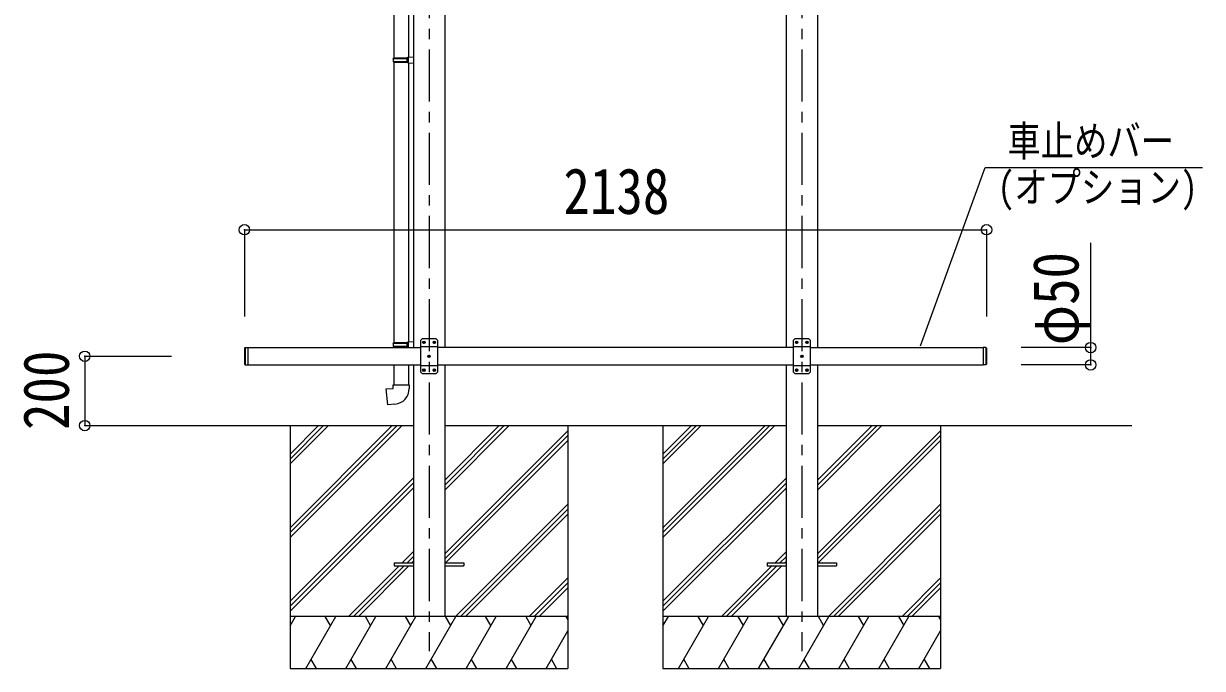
# Model space of a CAD drawing. Units: millimetres at full size, sheet at 1:30. Extents: x -8432 to 8432, y -5820 to 5820.
# Drawn here: x 1535 to 4932, y -3639 to -1779 of the extents above; entities that cross this region are included whole.
import ezdxf
from ezdxf.enums import TextEntityAlignment as Align

# ---------------------------------------------------------------- set-up
doc = ezdxf.new("R2010")
doc.units = ezdxf.units.MM
doc.header["$LTSCALE"] = 30
doc.header["$PDMODE"] = 32
doc.header["$PDSIZE"] = 30
doc.linetypes.add('CHAIN1', pattern=[8, 5, -1, 1, -1])
for name, color, linetype, lineweight in [('0-0_0', 7, 'Continuous', 9), ('0-1_本体', 5, 'CHAIN1', 9), ('0-3_ELV2', 4, 'Continuous', 9), ('0-6_OTH_LINE', 6, 'Continuous', 9), ('0-7_SHAPE', 7, 'Continuous', 9), ('0-9_OUTLINE', 7, 'Continuous', 9)]:
    doc.layers.add(name, color=color, linetype=linetype, lineweight=lineweight)
doc.styles.add('ＭＳ ゴシック', font='')
doc.styles.get('ＭＳ ゴシック').set_extended_font_data('MS Gothic')

msp = doc.modelspace()

# ---------------------------------------------------------------- linework, layer by layer
at = {"layer": '0-0_0'}
for p, q in [((1752.57, -2938.6), (2658.61, -2938.6)), ((2303.41, -2938.6), (2303.41, -3638.59)), ((2303.41, -3232.77), (2597.59, -2938.6)), ((2303.41, -3246.91), (2611.73, -2938.6)), ((2303.41, -3261.06), (2625.87, -2938.6)), ((2303.41, -3048.93), (2413.74, -2938.6)), ((2303.41, -3034.78), (2399.6, -2938.6)), ((2303.41, -3020.64), (2385.45, -2938.6)), ((2748.61, -3124.23), (2934.24, -2938.6)), ((2748.61, -3110.08), (2920.1, -2938.6)), ((2748.61, -3095.94), (2905.95, -2938.6)), ((2748.61, -2938.6), (3732.61, -2938.6)), ((2748.61, -3308.07), (3103.41, -2953.27)), ((3103.41, -2938.6), (3103.41, -3638.59)), ((3377.41, -2938.6), (3377.41, -3638.59)), ((3377.41, -3232.77), (3671.59, -2938.6)), ((3377.41, -3246.91), (3685.73, -2938.6)), ((3377.41, -3261.06), (3699.87, -2938.6)), ((3377.41, -3048.93), (3487.74, -2938.6)), ((3377.41, -3034.78), (3473.6, -2938.6)), ((3377.41, -3020.64), (3459.45, -2938.6)), ((3822.61, -3124.23), (4008.24, -2938.6)), ((3822.61, -3110.08), (3994.1, -2938.6)), ((3822.61, -3095.94), (3979.95, -2938.6)), ((3822.61, -2938.6), (4728.64, -2938.6)), ((3822.61, -3308.07), (4177.41, -2953.27)), ((4177.41, -2938.6), (4177.41, -3638.59)), ((2748.61, -3322.21), (3103.41, -2967.42)), ((2750.87, -3334.1), (3103.41, -2981.56)), ((3822.61, -3322.21), (4177.41, -2967.42)), ((3824.87, -3334.1), (4177.41, -2981.56)), ((2303.41, -3444.9), (2658.21, -3090.11)), ((3377.41, -3444.9), (3732.21, -3090.11)), ((2303.41, -3459.05), (2658.21, -3104.25)), ((2303.41, -3473.19), (2658.21, -3118.39)), ((3377.41, -3459.05), (3732.21, -3104.25)), ((3377.41, -3473.19), (3732.21, -3118.39)), ((2780.22, -3488.59), (3103.41, -3165.41)), ((2794.36, -3488.59), (3103.41, -3179.55)), ((3854.22, -3488.59), (4177.41, -3165.41)), ((3868.36, -3488.59), (4177.41, -3179.55)), ((2808.5, -3488.59), (3103.41, -3193.69)), ((3882.5, -3488.59), (4177.41, -3193.69)), ((2626.35, -3334.1), (2658.21, -3302.24)), ((2640.49, -3334.1), (2658.21, -3316.38)), ((3700.35, -3334.1), (3732.21, -3302.24)), ((3714.49, -3334.1), (3732.21, -3316.38)), ((2471.85, -3488.59), (2617.35, -3343.1)), ((2485.99, -3488.59), (2631.49, -3343.1)), ((2500.13, -3488.59), (2645.63, -3343.1)), ((2654.63, -3334.1), (2658.21, -3330.52)), ((3545.85, -3488.59), (3691.35, -3343.1)), ((3559.99, -3488.59), (3705.49, -3343.1)), ((3574.13, -3488.59), (3719.63, -3343.1)), ((3728.63, -3334.1), (3732.21, -3330.52)), ((2992.35, -3488.59), (3103.41, -3377.54)), ((3006.49, -3488.59), (3103.41, -3391.68)), ((4066.35, -3488.59), (4177.41, -3377.54)), ((4080.49, -3488.59), (4177.41, -3391.68)), ((3020.63, -3488.59), (3103.41, -3405.82)), ((4094.63, -3488.59), (4177.41, -3405.82)), ((3103.41, -3488.59), (2303.41, -3488.59)), ((2303.41, -3516.1), (2319.29, -3488.59)), ((2348.15, -3638.59), (2434.76, -3488.59)), ((2419.76, -3514.58), (2404.76, -3488.59)), ((2463.62, -3638.59), (2550.23, -3488.59)), ((2535.23, -3514.58), (2520.22, -3488.59)), ((2579.09, -3638.59), (2665.7, -3488.59)), ((2650.7, -3514.58), (2635.69, -3488.59)), ((2694.56, -3638.59), (2781.17, -3488.59)), ((2766.17, -3514.58), (2751.16, -3488.59)), ((2810.03, -3638.59), (2896.64, -3488.59)), ((2881.64, -3514.58), (2866.64, -3488.59)), ((2925.5, -3638.59), (3012.11, -3488.59)), ((2982.11, -3488.59), (2997.11, -3514.58)), ((3097.58, -3488.59), (3103.41, -3498.69)), ((4177.41, -3488.59), (3377.41, -3488.59)), ((3377.41, -3516.1), (3393.29, -3488.59)), ((3422.15, -3638.59), (3508.76, -3488.59)), ((3493.76, -3514.58), (3478.76, -3488.59)), ((3537.62, -3638.59), (3624.23, -3488.59)), ((3609.23, -3514.58), (3594.22, -3488.59)), ((3653.09, -3638.59), (3739.7, -3488.59)), ((3724.7, -3514.58), (3709.69, -3488.59)), ((3768.56, -3638.59), (3855.17, -3488.59)), ((3840.17, -3514.58), (3825.16, -3488.59)), ((3884.03, -3638.59), (3970.64, -3488.59)), ((3955.64, -3514.58), (3940.64, -3488.59)), ((3999.5, -3638.59), (4086.11, -3488.59)), ((4056.11, -3488.59), (4071.11, -3514.58)), ((4171.58, -3488.59), (4177.41, -3498.69)), ((3040.97, -3638.59), (3103.41, -3530.46)), ((4114.97, -3638.59), (4177.41, -3530.46)), ((2363.15, -3612.62), (2378.15, -3638.59)), ((2478.62, -3612.62), (2493.62, -3638.59)), ((2594.09, -3612.61), (2609.09, -3638.59)), ((2709.56, -3612.61), (2724.56, -3638.59)), ((2825.03, -3612.62), (2840.03, -3638.59)), ((2940.5, -3612.62), (2955.5, -3638.59)), ((3055.97, -3612.62), (3070.97, -3638.59)), ((3437.15, -3612.62), (3452.15, -3638.59)), ((3552.62, -3612.62), (3567.62, -3638.59)), ((3668.09, -3612.61), (3683.09, -3638.59)), ((3783.56, -3612.61), (3798.56, -3638.59)), ((3899.03, -3612.62), (3914.03, -3638.59)), ((4014.5, -3612.62), (4029.5, -3638.59)), ((4129.97, -3612.62), (4144.97, -3638.59)), ((2303.41, -3638.59), (3103.41, -3638.59)), ((3377.41, -3638.59), (4177.41, -3638.59))]:
    msp.add_line(p, q, dxfattribs=at)
at = {"layer": '0-1_本体'}
for p, q in [((2703.61, -414.19), (2703.61, -3588.6)), ((3777.61, -414.19), (3777.61, -3588.6))]:
    msp.add_line(p, q, dxfattribs=at)
at = {"layer": '0-3_ELV2'}
for p, q in [((2658.41, -809.6), (2658.41, -2713.6)), ((2748.81, -809.6), (2748.81, -2713.6)), ((3732.41, -809.6), (3732.41, -2713.6)), ((3822.81, -809.6), (3822.81, -2713.6)), ((2171.61, -2715.6), (2171.61, -2761.6)), ((2173.61, -2713.6), (2173.61, -2763.6)), ((2181.61, -2713.6), (2181.61, -2763.6)), ((2181.61, -2713.6), (2678.61, -2713.6)), ((2683.61, -2688.6), (2678.61, -2693.6)), ((2678.61, -2693.6), (2678.61, -2783.6)), ((2728.61, -2711.3), (2678.61, -2711.3)), ((2723.61, -2688.6), (2683.61, -2688.6)), ((2687.35, -2698.18), (2686.51, -2698.18)), ((2689.87, -2699.02), (2690.71, -2699.02)), ((2717.35, -2698.18), (2716.51, -2698.18)), ((2719.87, -2699.02), (2720.71, -2699.02)), ((2723.61, -2688.6), (2728.61, -2693.6)), ((2728.61, -2783.6), (2728.61, -2693.6)), ((3752.61, -2713.6), (2728.61, -2713.6)), ((3757.61, -2688.6), (3752.61, -2693.6)), ((3752.61, -2693.6), (3752.61, -2783.6)), ((3802.61, -2711.3), (3752.61, -2711.3)), ((3797.61, -2688.6), (3757.61, -2688.6)), ((3761.35, -2698.18), (3760.51, -2698.18)), ((3763.87, -2699.02), (3764.71, -2699.02)), ((3791.35, -2698.18), (3790.51, -2698.18)), ((3793.87, -2699.02), (3794.71, -2699.02)), ((3797.61, -2688.6), (3802.61, -2693.6)), ((3802.61, -2783.6), (3802.61, -2693.6)), ((3802.61, -2713.6), (4299.61, -2713.6)), ((4299.61, -2713.6), (4299.61, -2763.6)), ((4307.61, -2713.6), (4299.61, -2713.6)), ((4307.61, -2713.6), (4307.61, -2763.6)), ((4309.61, -2715.6), (4307.61, -2713.6)), ((4309.61, -2715.6), (4309.61, -2761.6)), ((2702.35, -2738.18), (2701.51, -2738.18)), ((2704.87, -2739.02), (2705.71, -2739.02)), ((3776.35, -2738.18), (3775.51, -2738.18)), ((3778.87, -2739.02), (3779.71, -2739.02)), ((2171.61, -2761.6), (2173.61, -2763.6)), ((2173.61, -2763.6), (2181.61, -2763.6)), ((2181.61, -2763.6), (2678.61, -2763.6)), ((2658.61, -2763.6), (2658.61, -3488.6)), ((2728.61, -2765.9), (2678.61, -2765.9)), ((2683.61, -2788.6), (2678.61, -2783.6)), ((2687.35, -2778.18), (2686.51, -2778.18)), ((2689.87, -2779.02), (2690.71, -2779.02)), ((2717.35, -2778.18), (2716.51, -2778.18)), ((2719.87, -2779.02), (2720.71, -2779.02)), ((2723.61, -2788.6), (2728.61, -2783.6)), ((2728.61, -2763.6), (3752.61, -2763.6)), ((2748.61, -2763.6), (2748.61, -3488.6)), ((3732.61, -2763.6), (3732.61, -3488.6)), ((3802.61, -2765.9), (3752.61, -2765.9)), ((3757.61, -2788.6), (3752.61, -2783.6)), ((3761.35, -2778.18), (3760.51, -2778.18)), ((3763.87, -2779.02), (3764.71, -2779.02)), ((3791.35, -2778.18), (3790.51, -2778.18)), ((3793.87, -2779.02), (3794.71, -2779.02)), ((3797.61, -2788.6), (3802.61, -2783.6)), ((3802.61, -2763.6), (4299.61, -2763.6)), ((3822.61, -2763.6), (3822.61, -3488.6)), ((4307.61, -2763.6), (4299.61, -2763.6)), ((4309.61, -2761.6), (4307.61, -2763.6)), ((2683.61, -2788.6), (2723.61, -2788.6)), ((3757.61, -2788.6), (3797.61, -2788.6)), ((2603.41, -3334.1), (2603.41, -3343.1)), ((2603.41, -3334.1), (2658.21, -3334.1)), ((2603.41, -3343.1), (2658.21, -3343.1)), ((2748.61, -3334.1), (2803.41, -3334.1)), ((2748.61, -3343.1), (2803.41, -3343.1)), ((2803.41, -3334.1), (2803.41, -3343.1)), ((3677.41, -3334.1), (3677.41, -3343.1)), ((3677.41, -3334.1), (3732.21, -3334.1)), ((3677.41, -3343.1), (3732.21, -3343.1)), ((3822.61, -3334.1), (3877.41, -3334.1)), ((3822.61, -3343.1), (3877.41, -3343.1)), ((3877.41, -3334.1), (3877.41, -3343.1))]:
    msp.add_line(p, q, dxfattribs=at)
for points in [[(2171.61, -2715.6), (2173.61, -2713.6), (2181.61, -2713.6)], [(2686.51, -2698.18), (2686.51, -2699.02), (2687.35, -2699.02)], [(2689.03, -2697.34), (2689.03, -2696.5), (2688.19, -2696.5), (2688.19, -2697.34)], [(2688.19, -2699.86), (2688.19, -2700.7), (2689.03, -2700.7), (2689.03, -2699.86)], [(2690.71, -2699.02), (2690.71, -2698.18), (2689.87, -2698.18)], [(2716.51, -2698.18), (2716.51, -2699.02), (2717.35, -2699.02)], [(2719.03, -2697.34), (2719.03, -2696.5), (2718.19, -2696.5), (2718.19, -2697.34)], [(2718.19, -2699.86), (2718.19, -2700.7), (2719.03, -2700.7), (2719.03, -2699.86)], [(2720.71, -2699.02), (2720.71, -2698.18), (2719.87, -2698.18)], [(3760.51, -2698.18), (3760.51, -2699.02), (3761.35, -2699.02)], [(3763.03, -2697.34), (3763.03, -2696.5), (3762.19, -2696.5), (3762.19, -2697.34)], [(3762.19, -2699.86), (3762.19, -2700.7), (3763.03, -2700.7), (3763.03, -2699.86)], [(3764.71, -2699.02), (3764.71, -2698.18), (3763.87, -2698.18)], [(3790.51, -2698.18), (3790.51, -2699.02), (3791.35, -2699.02)], [(3793.03, -2697.34), (3793.03, -2696.5), (3792.19, -2696.5), (3792.19, -2697.34)], [(3792.19, -2699.86), (3792.19, -2700.7), (3793.03, -2700.7), (3793.03, -2699.86)], [(3794.71, -2699.02), (3794.71, -2698.18), (3793.87, -2698.18)], [(2701.51, -2738.18), (2701.51, -2739.02), (2702.35, -2739.02)], [(2704.03, -2737.34), (2704.03, -2736.5), (2703.19, -2736.5), (2703.19, -2737.34)], [(2703.19, -2739.86), (2703.19, -2740.7), (2704.03, -2740.7), (2704.03, -2739.86)], [(2705.71, -2739.02), (2705.71, -2738.18), (2704.87, -2738.18)], [(3775.51, -2738.18), (3775.51, -2739.02), (3776.35, -2739.02)], [(3778.03, -2737.34), (3778.03, -2736.5), (3777.19, -2736.5), (3777.19, -2737.34)], [(3777.19, -2739.86), (3777.19, -2740.7), (3778.03, -2740.7), (3778.03, -2739.86)], [(3779.71, -2739.02), (3779.71, -2738.18), (3778.87, -2738.18)], [(2686.51, -2778.18), (2686.51, -2779.02), (2687.35, -2779.02)], [(2689.03, -2777.34), (2689.03, -2776.5), (2688.19, -2776.5), (2688.19, -2777.34)], [(2688.19, -2779.86), (2688.19, -2780.7), (2689.03, -2780.7), (2689.03, -2779.86)], [(2690.71, -2779.02), (2690.71, -2778.18), (2689.87, -2778.18)], [(2716.51, -2778.18), (2716.51, -2779.02), (2717.35, -2779.02)], [(2719.03, -2777.34), (2719.03, -2776.5), (2718.19, -2776.5), (2718.19, -2777.34)], [(2718.19, -2779.86), (2718.19, -2780.7), (2719.03, -2780.7), (2719.03, -2779.86)], [(2720.71, -2779.02), (2720.71, -2778.18), (2719.87, -2778.18)], [(3760.51, -2778.18), (3760.51, -2779.02), (3761.35, -2779.02)], [(3763.03, -2777.34), (3763.03, -2776.5), (3762.19, -2776.5), (3762.19, -2777.34)], [(3762.19, -2779.86), (3762.19, -2780.7), (3763.03, -2780.7), (3763.03, -2779.86)], [(3764.71, -2779.02), (3764.71, -2778.18), (3763.87, -2778.18)], [(3790.51, -2778.18), (3790.51, -2779.02), (3791.35, -2779.02)], [(3793.03, -2777.34), (3793.03, -2776.5), (3792.19, -2776.5), (3792.19, -2777.34)], [(3792.19, -2779.86), (3792.19, -2780.7), (3793.03, -2780.7), (3793.03, -2779.86)], [(3794.71, -2779.02), (3794.71, -2778.18), (3793.87, -2778.18)]]:
    msp.add_lwpolyline(points, dxfattribs=at)
for centre in [(2688.61, -2698.6), (2718.61, -2698.6), (3762.61, -2698.6), (3792.61, -2698.6), (2703.61, -2738.6), (3777.61, -2738.6), (2688.61, -2778.6), (2718.61, -2778.6), (3762.61, -2778.6), (3792.61, -2778.6)]:
    msp.add_circle(centre, 3.5, dxfattribs=at)
for centre, start, end in [((2687.35, -2697.34), 270, 0), ((2687.35, -2699.86), 0, 90), ((2689.87, -2697.34), 180, 270), ((2689.87, -2699.86), 90, 180), ((2717.35, -2697.34), 270, 0), ((2717.35, -2699.86), 0, 90), ((2719.87, -2697.34), 180, 270), ((2719.87, -2699.86), 90, 180), ((3761.35, -2697.34), 270, 0), ((3761.35, -2699.86), 0, 90), ((3763.87, -2697.34), 180, 270), ((3763.87, -2699.86), 90, 180), ((3791.35, -2697.34), 270, 0), ((3791.35, -2699.86), 0, 90), ((3793.87, -2697.34), 180, 270), ((3793.87, -2699.86), 90, 180), ((2702.35, -2737.34), 270, 0), ((2702.35, -2739.86), 0, 90), ((2704.87, -2737.34), 180, 270), ((2704.87, -2739.86), 90, 180), ((3776.35, -2737.34), 270, 0), ((3776.35, -2739.86), 0, 90), ((3778.87, -2737.34), 180, 270), ((3778.87, -2739.86), 90, 180), ((2687.35, -2777.34), 270, 0), ((2687.35, -2779.86), 0, 90), ((2689.87, -2777.34), 180, 270), ((2689.87, -2779.86), 90, 180), ((2717.35, -2777.34), 270, 0), ((2717.35, -2779.86), 0, 90), ((2719.87, -2777.34), 180, 270), ((2719.87, -2779.86), 90, 180), ((3761.35, -2777.34), 270, 0), ((3761.35, -2779.86), 0, 90), ((3763.87, -2777.34), 180, 270), ((3763.87, -2779.86), 90, 180), ((3791.35, -2777.34), 270, 0), ((3791.35, -2779.86), 0, 90), ((3793.87, -2777.34), 180, 270), ((3793.87, -2779.86), 90, 180)]:
    msp.add_arc(centre, 0.84, start, end, dxfattribs=at)
at = {"layer": '0-6_OTH_LINE'}
for p, q in [((2171.61, -2373.84), (2171.61, -2623.84)), ((2171.61, -2373.84), (4309.61, -2373.84)), ((4309.61, -2373.84), (4309.61, -2623.84)), ((4609.61, -2713.6), (4609.61, -2412.01)), ((4609.61, -2713.6), (4409.61, -2713.6)), ((4609.61, -2763.6), (4609.61, -2713.6)), ((1711.61, -2738.6), (1961.61, -2738.6)), ((1711.61, -2738.6), (1711.61, -2938.59)), ((4609.61, -2763.6), (4409.61, -2763.6)), ((1711.61, -2938.59), (1961.61, -2938.59))]:
    msp.add_line(p, q, dxfattribs=at)
for p in [(2171.61, -2373.84), (4309.61, -2373.84), (4609.61, -2713.6), (1711.61, -2738.6), (4609.61, -2763.6), (1711.61, -2938.59)]:
    msp.add_point(p, dxfattribs=at)
at = {"layer": '0-7_SHAPE', "color": 6}
msp.add_lwpolyline([(4119.31, -2708.54), (4305.96, -2194.21), (4931.55, -2194.21)], dxfattribs=at)
at = {"layer": '0-9_OUTLINE'}
for p, q in [((2602.41, -1114.66), (2602.41, -1878.54)), ((2644.41, -1117.22), (2644.41, -1875.98)), ((2600.41, -1880.54), (2601.41, -1878.54)), ((2600.41, -1880.54), (2644.41, -1880.54)), ((2600.41, -1880.54), (2600.41, -1888.54)), ((2600.41, -1888.54), (2644.41, -1888.54)), ((2600.41, -1888.54), (2601.41, -1890.54)), ((2601.41, -1878.54), (2644.41, -1878.54)), ((2601.41, -1890.54), (2644.41, -1890.54)), ((2602.41, -1890.54), (2602.41, -2699.04)), ((2639.93, -1880.54), (2639.5, -1878.54)), ((2642.41, -1876.04), (2658.41, -1875.57)), ((2642.41, -1878.04), (2642.41, -1876.04)), ((2642.41, -1878.04), (2644.41, -1878.04)), ((2642.41, -1893.04), (2642.41, -1891.04)), ((2642.41, -1893.04), (2658.41, -1893.51)), ((2644.41, -1893.1), (2644.41, -2696.48)), ((2658.41, -1875.57), (2658.41, -1893.51)), ((2600.41, -2701.04), (2601.41, -2699.04)), ((2600.41, -2701.04), (2644.41, -2701.04)), ((2600.41, -2701.04), (2600.41, -2709.04)), ((2600.41, -2709.04), (2644.41, -2709.04)), ((2600.41, -2709.04), (2601.41, -2711.04)), ((2601.41, -2699.04), (2644.41, -2699.04)), ((2601.41, -2711.04), (2644.41, -2711.04)), ((2602.41, -2711.04), (2602.41, -2713.6)), ((2639.93, -2701.04), (2639.5, -2699.04)), ((2642.41, -2696.54), (2658.41, -2696.07)), ((2642.41, -2698.54), (2642.41, -2696.54)), ((2642.41, -2698.54), (2644.41, -2698.54)), ((2642.41, -2713.54), (2642.41, -2711.54)), ((2642.41, -2713.54), (2644.41, -2713.6)), ((2658.41, -2696.07), (2658.41, -2713.6)), ((2602.41, -2763.6), (2602.41, -2821.04)), ((2644.41, -2763.6), (2644.41, -2821.04)), ((2600.41, -2821.04), (2646.41, -2821.04)), ((2600.41, -2831.04), (2600.41, -2821.04)), ((2646.41, -2821.04), (2646.41, -2831.95))]:
    msp.add_line(p, q, dxfattribs=at)
for points in [[(2639.93, -1880.54), (2639.93, -1888.54), (2639.5, -1890.54)], [(2642.41, -1891.04), (2644.41, -1891.04), (2644.41, -1878.04)], [(2639.93, -2701.04), (2639.93, -2709.04), (2639.5, -2711.04)], [(2642.41, -2711.54), (2644.41, -2711.54), (2644.41, -2698.54)], [(2605.33, -2876.78), (2584.49, -2878.61), (2580.48, -2832.78), (2600.41, -2831.04)]]:
    msp.add_lwpolyline(points, dxfattribs=at)
msp.add_arc((2601.41, -2831.95), 45, 275, 0, dxfattribs=at)

# ---------------------------------------------------------------- texts
at = {"layer": '0-6_OTH_LINE', "color": 7, "style": 'ＭＳ ゴシック', "width": 0.85}
msp.add_text('2138', height=132, dxfattribs=at).set_placement((3090.61, -2367.84), align=Align.BOTTOM_LEFT)
for s, p in [('φ50', (4614.27, -2706.66)), ('200', (1705.61, -2951.1))]:
    msp.add_text(s, height=132, rotation=90, dxfattribs=at).set_placement(p, align=Align.BOTTOM_LEFT)
at = {"layer": '0-7_SHAPE', "style": 'ＭＳ ゴシック', "width": 0.8}
for s, p in [('車止めバー', (4369.81, -2188.2)), ('(オプション)', (4341.72, -2321.4))]:
    msp.add_text(s, height=87.98, dxfattribs=at).set_placement(p, align=Align.BOTTOM_LEFT)

doc.saveas('drawing.dxf')
